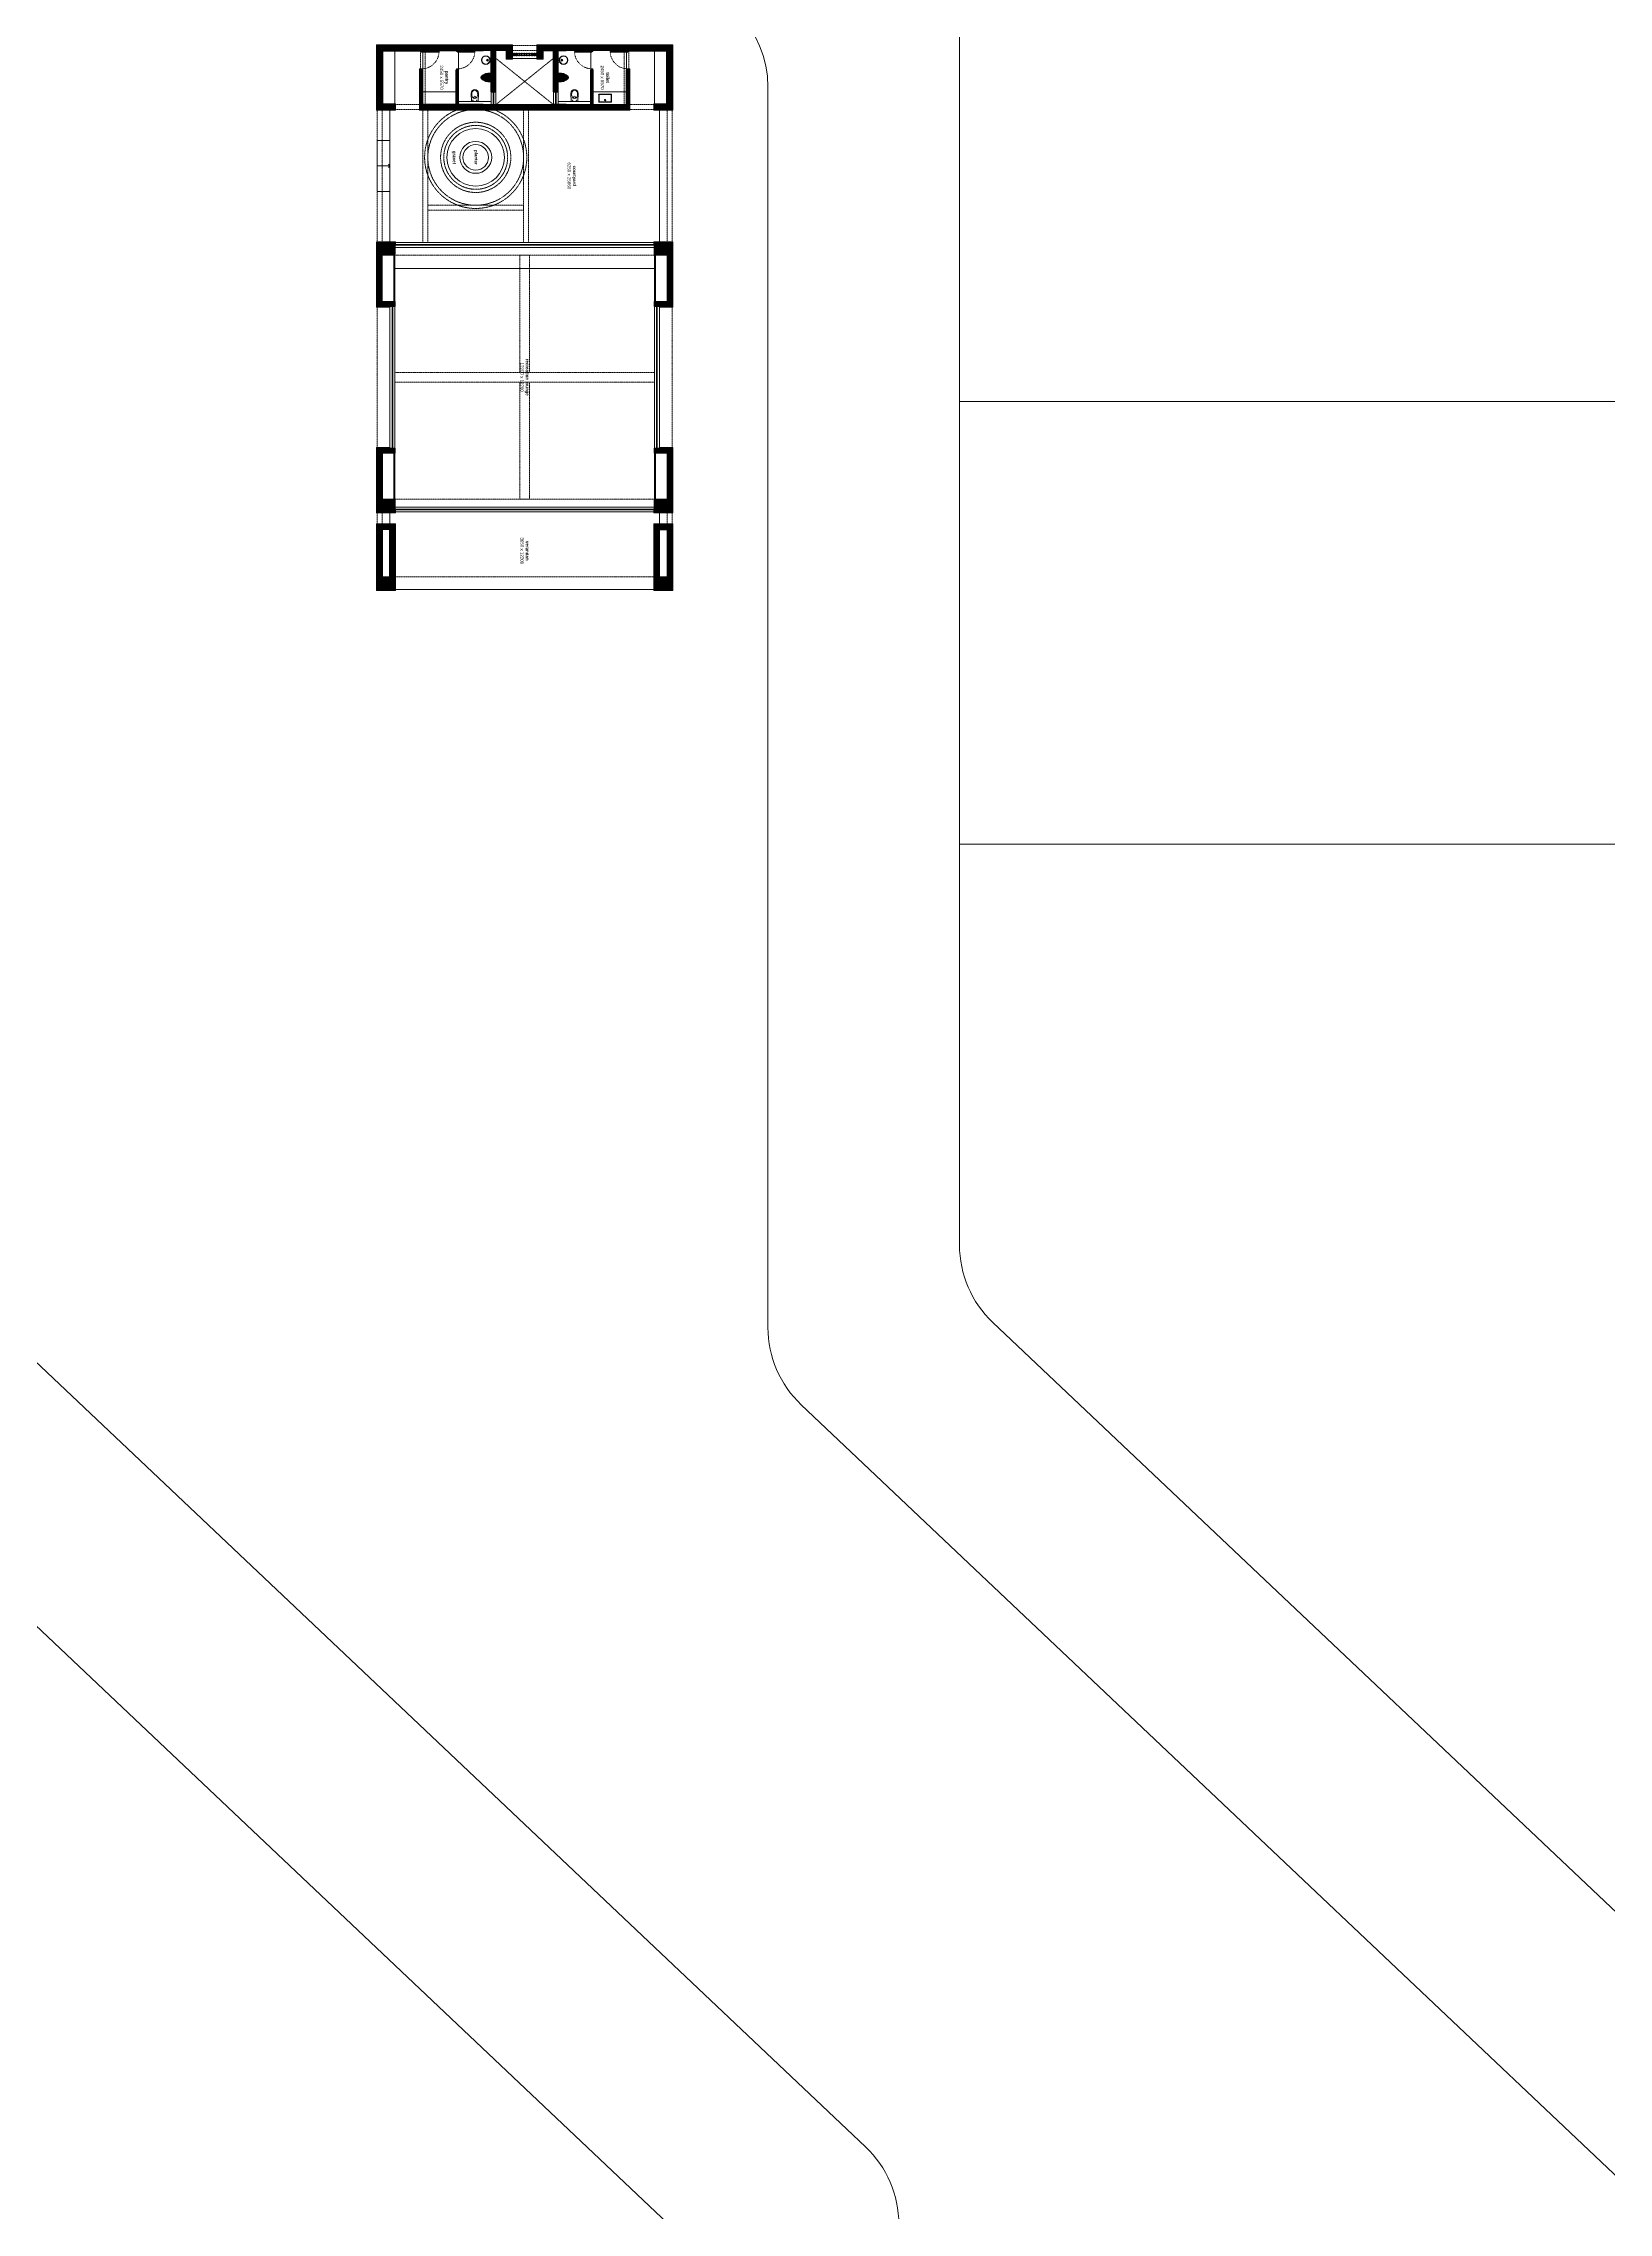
# Model space of a CAD drawing. Header units: metres. Extents: x 5205117 to 5948571, y 646915 to 1143748.
# Drawn here: x 5598979 to 5672520, y 924806 to 1026724 of the extents above; entities that cross this region are included whole.
import ezdxf

# ---------------------------------------------------------------- set-up
doc = ezdxf.new("R2010")
doc.units = ezdxf.units.M
doc.header["$MEASUREMENT"] = 0
doc.header["$PDMODE"] = 35
doc.header["$PDSIZE"] = 10
for name, pattern in [('CONTINOUS', [0]), ('DASHED', [0.75, 0.5, -0.25]), ('DOT', [0.25, 0, -0.25]), ('DOT2', [0.125, 0, -0.125])]:
    doc.linetypes.add(name, pattern=pattern)
doc.layers.get('0').update_dxf_attribs({"color": 1, "linetype": 'DASHED', "lineweight": 30})
doc.layers.add('10_Furniture Hatch', color=254, linetype='Continuous')
for name, color, linetype, lineweight in [('A -Text-2', 203, 'Continuous', 0), ('A-Beam', 2, 'DASHED', 5), ('A-Column', 191, 'CONTINOUS', 30), ('A-Cutout Above', 220, 'DASHED', 5), ('A-Dimension', 135, 'Continuous', 13), ('A-Door', 3, 'Continuous', 15), ('A-Elevation 1', 4, 'Continuous', 13), ('A-Elevation 2', 163, 'Continuous', 9), ('A-Leaders', 175, 'Continuous', 5), ('A-Metal', 14, 'Continuous', 0), ('A-Plaster', 3, 'Continuous', 9), ('A-Toilet furniture', 169, 'Continuous', 9), ('A-Wall', 34, 'Continuous', 30), ('A-Window', 3, 'Continuous', 15), ('H-Column', 191, 'Continuous', 5), ('H-Wall hatch', 33, 'Continuous', 0), ('PLOT', 7, 'Continuous', 5), ('road', 7, 'Continuous', 9)]:
    doc.layers.add(name, color=color, linetype=linetype, lineweight=lineweight)
doc.styles.get("Standard").update_dxf_attribs({"font": 'GOTHIC.TTF'})
doc.dimstyles.get("Standard").update_dxf_attribs({"dimtxt": 2, "dimasz": 1, "dimexe": 0, "dimexo": 0, "dimgap": 0.1, "dimtad": 1, "dimdsep": 46, "dimtxsty": 'Standard', "dimblk": 'OBLIQUE', "dimcen": 0.1, "dimclrd": 256, "dimclre": 256, "dimclrt": 256, "dimadec": 0, "dimazin": 0, "dimtfac": 1, "dimtofl": 0, "dimtmove": 1, "dimatfit": 2, "dimldrblk": 'OPEN90', "dimfxl": 1, "dimtolj": 1, "dimtzin": 0, "dimlwd": -1, "dimlwe": -1, "dimarcsym": 0})

# ---------------------------------------------------------------- blocks, each defined once
blk = doc.blocks.new('BEAM')
at = {"layer": 'A-Beam', "ltscale": 5}
for p, q in [((-24960, 8050), (-24960, 12430)), ((-24730, 13030), (-22190, 13030)), ((-24730, 12800), (-22190, 12800)), ((-24730, 8050), (-24730, 12430)), ((-15710, 13030), (-21960, 13030)), ((-15710, 12800), (-21960, 12800)), ((-15110, 13030), (-12940, 13030)), ((-15110, 12800), (-12940, 12800)), ((-12710, 13030), (-6050, 13030)), ((-3650, 13030), (-5820, 13030)), ((-3650, 12800), (-5820, 12800)), ((-3050, 13030), (0, 13030)), ((-3050, 12800), (0, 12800)), ((-22190, 8050), (-22190, 12200)), ((-21960, 8050), (-21960, 12200)), ((-15710, 12200), (-15710, 0)), ((-15110, 12200), (-15110, 0)), ((-12710, 12200), (-6050, 12200)), ((-3650, 0), (-3650, 12200)), ((-3050, 0), (-3050, 12200)), ((0, 0), (0, 12200)), ((600, 0), (600, 12200)), ((-24960, 4750), (-24960, 7450)), ((-24730, 7680), (-22190, 7680)), ((-24730, 7450), (-22190, 7450)), ((-24730, 4750), (-24730, 7450)), ((-22190, 4750), (-22190, 7450)), ((-21960, 4750), (-21960, 7450)), ((-24960, 4150), (-24960, -230)), ((-24730, 4750), (-22190, 4750)), ((-24730, 4520), (-22190, 4520)), ((-24730, 4150), (-24730, -230)), ((-22190, 4150), (-22190, 0)), ((-21960, 4150), (-21960, 0)), ((-12710, 0), (-6050, 0)), ((-24730, -600), (-22190, -600)), ((-24730, -830), (-22190, -830)), ((-15710, -600), (-21960, -600)), ((-15710, -830), (-21960, -830)), ((-15110, -600), (-12940, -600)), ((-15110, -830), (-12940, -830)), ((-12710, -830), (-6050, -830)), ((-3650, -600), (-5820, -600)), ((-3650, -830), (-5820, -830)), ((-3050, -600), (0, -600)), ((-3050, -830), (0, -830))]:
    blk.add_line(p, q, dxfattribs=at)
for points in [[(-9605, 0), (-9155, 0), (-9155, 12200), (-9605, 12200)], [(-24730, 11000), (-22190, 11000), (-22190, 10770), (-24730, 10770)], [(-21962, 6050), (-15712, 6050), (-15712, 6280), (-21962, 6280)], [(-15110, 5875), (-9605, 5875), (-9605, 6325), (-15110, 6325)], [(-9155, 5875), (-3650, 5875), (-3650, 6325), (-9155, 6325)], [(-17460, 1552), (-17230, 1552), (-17230, 6050), (-17460, 6050)], [(-24730, 1200), (-22190, 1200), (-22190, 1430), (-24730, 1430)], [(-21960, 1320), (-15710, 1320), (-15710, 1550), (-21960, 1550)]]:
    blk.add_lwpolyline(points, close=True, dxfattribs=at)
for radius in [2400, 2250, 1650, 1500]:
    blk.add_circle((-19710, 3800), radius, dxfattribs=at)
blk = doc.blocks.new('A$C7FA71147')
at = {"layer": 'A-Door'}
for p, q in [((0, 860), (819, 860)), ((0, 860), (0, 820)), ((0, 820), (819, 820)), ((819, 820), (819, 860))]:
    blk.add_line(p, q, dxfattribs=at)
for points in [[(40, 860), (-40, 860), (-40, 900), (40, 900)], [(40, 40), (-40, 40), (-40, 0), (40, 0)]]:
    blk.add_lwpolyline(points, close=True, dxfattribs=at)
at = {"layer": 'A-Door', "linetype": 'DOT'}
blk.add_arc((0, 860), 820, 270, 357.20119, dxfattribs=at)
blk = doc.blocks.new('A$C7FC56047')
at = {"ltscale": 0.1}
for p, q in [((-0.36, 0.02), (-0.36, 0.42)), ((-0.34, 0.45), (0.34, 0.45)), ((-0.34, 0.04), (-0.34, 0.41)), ((-0.34, 0), (0.34, 0)), ((-0.32, 0.43), (0.32, 0.43)), ((-0.32, 0.02), (0.32, 0.02)), ((0.34, 0.04), (0.34, 0.41)), ((0.36, 0.02), (0.36, 0.42))]:
    blk.add_line(p, q, dxfattribs=at)
for radius in [0.0393, 0.0317]:
    blk.add_circle((0, 0.12), radius, dxfattribs=at)
for centre, radius, start, end in [((-0.34, 0.42), 0.0254, 90, 181.8795), ((-0.34, 0.03), 0.0254, 181.8795, 270), ((-0.32, 0.41), 0.0152, 90, 180), ((-0.32, 0.04), 0.0152, 180, 270), ((0.32, 0.41), 0.0152, 0, 90), ((0.32, 0.04), 0.0152, 270, 0), ((0.34, 0.42), 0.0254, 358.1205, 90), ((0.34, 0.03), 0.0254, 270, 358.1205)]:
    blk.add_arc(centre, radius, start, end, dxfattribs=at)
blk = doc.blocks.new('wc1')
at = {"layer": 'A-Toilet furniture'}
for p, q in [((0, 0.16), (-0.38, 0.17)), ((0, -0.16), (0, 0.16)), ((0, -0.16), (-0.38, -0.17))]:
    blk.add_line(p, q, dxfattribs=at)
for centre, radius in [((-0.2, 0), 0.0426), ((-0.05, 0.09), 0.0107), ((-0.05, -0.09), 0.0107)]:
    blk.add_circle(centre, radius, dxfattribs=at)
blk.add_arc((-0.38, 0), 0.171, 90, 270, dxfattribs=at)
at = {"layer": 'A-Toilet furniture', "extrusion": (0, 0, -1)}
blk.add_ellipse((-0.33, 0), major_axis=(-0.192, 0), ratio=0.748338, dxfattribs=at)
blk = doc.blocks.new('basin1')
at = {"layer": 'A-Toilet furniture', "ltscale": 2}
for p, q in [((-0.091, 0), (-0.091, 0.064)), ((-0.091, 0), (0.091, 0)), ((0.091, 0), (0.091, 0.064))]:
    blk.add_line(p, q, dxfattribs=at)
for centre, radius in [((0, 0.234), 0.193), ((0, 0.234), 0.178), ((0, 0.161), 0.044), ((0, 0.161), 0.0294)]:
    blk.add_circle(centre, radius, dxfattribs=at)
blk = doc.blocks.new('A$C404339C0')
at = {"layer": '10_Furniture Hatch', "ltscale": 5, "true_color": 0xc7c8ca}
h = blk.add_hatch(color=9, dxfattribs=at)
h.dxf.hatch_style = 1
edge = h.paths.add_edge_path()
edge.add_ellipse((-32, 169), major_axis=(-22.9, 22.9), ratio=1, start_angle=225, end_angle=302.89562)
edge.add_ellipse((-110, -262), major_axis=(471, 0), ratio=1, start_angle=79.69509, end_angle=138.8071)
edge.add_ellipse((-380, 0), major_axis=(-97.3, 0), ratio=1, start_angle=330.45511, end_angle=389.56202)
edge.add_ellipse((-110, 262), major_axis=(-471, 0), ratio=1, start_angle=41.19144, end_angle=100.30345)
edge.add_ellipse((-32, -169), major_axis=(-22.9, 22.9), ratio=1, start_angle=147.10438, end_angle=225)
edge.add_line((0, -169), (0, 169))
edge = h.paths.add_edge_path(flags=0)
edge.add_ellipse((-130, -111), major_axis=(64.9, 0.1), ratio=1, start_angle=268.55436, end_angle=359.95438, ccw=False)
edge.add_ellipse((-127, 228), major_axis=(404, 0), ratio=1, start_angle=220.07981, end_angle=269.42469, ccw=False)
edge.add_ellipse((-380, 0), major_axis=(-64.9, 0), ratio=1, start_angle=330.45939, end_angle=389.56631, ccw=False)
edge.add_ellipse((-127, -228), major_axis=(-404, 0), ratio=1, start_angle=270.58097, end_angle=319.92586, ccw=False)
edge.add_ellipse((-130, 111), major_axis=(64.9, 0), ratio=1, start_angle=-0.01625, end_angle=91.38377, ccw=False)
edge.add_line((-65, 111), (-65, -111))
edge = h.paths.add_edge_path(flags=0)
edge.add_ellipse((-113, 0), major_axis=(11.5, 11.5), ratio=1, start_angle=0, end_angle=360, ccw=False)
edge = h.paths.add_edge_path(flags=16)
edge.add_ellipse((-130, 111), major_axis=(64.9, 0), ratio=1, start_angle=-0.01625, end_angle=91.38377)
edge.add_ellipse((-127, -228), major_axis=(-404, 0), ratio=1, start_angle=270.58097, end_angle=319.92586)
edge.add_ellipse((-380, 0), major_axis=(-64.9, 0), ratio=1, start_angle=330.45939, end_angle=389.56631)
edge.add_ellipse((-127, 228), major_axis=(404, 0), ratio=1, start_angle=220.07981, end_angle=269.42469)
edge.add_ellipse((-130, -111), major_axis=(64.9, 0.1), ratio=1, start_angle=268.55436, end_angle=359.95438)
edge.add_line((-65, -111), (-65, 111))
edge = h.paths.add_edge_path(flags=0)
edge.add_ellipse((-113, 0), major_axis=(11.5, 11.5), ratio=1, start_angle=0, end_angle=360, ccw=False)
h = blk.add_hatch(color=9, dxfattribs=at)
h.dxf.hatch_style = 1
edge = h.paths.add_edge_path()
edge.add_ellipse((-130, 111), major_axis=(64.9, 0), ratio=1, start_angle=-0.01625, end_angle=91.38377)
edge.add_ellipse((-127, -228), major_axis=(-404, 0), ratio=1, start_angle=270.58097, end_angle=319.92586)
edge.add_ellipse((-380, 0), major_axis=(-64.9, 0), ratio=1, start_angle=330.45939, end_angle=389.56631)
edge.add_ellipse((-127, 228), major_axis=(404, 0), ratio=1, start_angle=220.07981, end_angle=269.42469)
edge.add_ellipse((-130, -111), major_axis=(64.9, 0.1), ratio=1, start_angle=268.55436, end_angle=359.95438)
edge.add_line((-65, -111), (-65, 111))
edge = h.paths.add_edge_path(flags=0)
edge.add_ellipse((-113, 0), major_axis=(11.5, 11.5), ratio=1, start_angle=0, end_angle=360, ccw=False)
edge = h.paths.add_edge_path(flags=16)
edge.add_ellipse((-113, 0), major_axis=(11.5, 11.5), ratio=1, start_angle=0, end_angle=360, ccw=False)
at = {"layer": 'A-Toilet furniture'}
for p, q in [((-65, -111), (-65, 111)), ((0, -169), (0, 169))]:
    blk.add_line(p, q, dxfattribs=at)
at = {"layer": 'A-Toilet furniture', "extrusion": (0, 0, -1)}
for centre, major_axis, start_param, end_param in [((-380, 0), (-97.3, 0), -0.5159547, 0.5156556), ((-110, -262), (471, 0), 3.8605443, 4.8922435), ((-380, 0), (-64.9, 0), -0.5160294, 0.5155809), ((-127, -228), (-404, 0), 0.6994258, 1.5606565), ((-130, 111), (64.9, 0), 4.6882376, 6.2834689), ((-113, 0), (11.5, 11.5), 3.9269908, 10.2101761), ((-32, 169), (-22.9, 22.9), 0.9966595, 2.3561945), ((-110, 262), (-471, 0), 4.5325599, 5.5642591), ((-127, 228), (404, 0), 1.5808373, 2.4420681), ((-130, -111), (64.9, 0.1), 0.0007963, 1.5960276), ((-32, -169), (-22.9, 22.9), 2.3561945, 3.7157295)]:
    blk.add_ellipse(centre, major_axis=major_axis, ratio=1, start_param=start_param, end_param=end_param, dxfattribs=at)
blk = doc.blocks.new('_Oblique')
at = {"color": 0, "linetype": 'ByBlock', "lineweight": -2}
blk.add_line((-0.5, -0.5), (0.5, 0.5), dxfattribs=at)
blk = doc.blocks.new('_Open90')
at = {"color": 0, "linetype": 'ByBlock', "lineweight": -2}
for p, q in [((0, 0), (-1, 0)), ((-0.5, 0.5), (0, 0)), ((0, 0), (-0.5, -0.5))]:
    blk.add_line(p, q, dxfattribs=at)
blk = doc.blocks.new('*D45')
at = {"layer": 'A-Elevation 1', "linetype": 'DOT2', "ltscale": 3, "transparency": 16777216}
for p, q in [((9480, 13030), (10465, 13030)), ((9480, 830), (10465, 830))]:
    blk.add_line(p, q, dxfattribs=at)
at = {"layer": 'A-Elevation 1', "ltscale": 3, "transparency": 16777216}
blk.add_line((10465, 13030), (10465, 830), dxfattribs=at)
at = {"layer": 'Defpoints', "color": 0, "ltscale": 3, "transparency": 16777216}
for p in [(9480, 13030), (9480, 830), (10465, 830)]:
    blk.add_point(p, dxfattribs=at)
at = {"layer": 'A-Elevation 1', "ltscale": 3, "transparency": 16777216}
for p, rotation in [((10465, 13030), 90), ((10465, 830), 270)]:
    blk.add_blockref('_Oblique', p, dxfattribs=dict(at, rotation=rotation))
at = {"layer": 'A-Elevation 1', "ltscale": 3, "transparency": 16777216, "insert": (10464, 6930), "char_height": 2, "attachment_point": 5, "rotation": 90}
blk.add_mtext('\\A1;12200', dxfattribs=at)
blk = doc.blocks.new('A$C000670a0')
at = {"layer": 'H-Column', "ltscale": 100}
h = blk.add_hatch(dxfattribs=at)
h.set_pattern_fill('ANSI31', color=256, scale=75)
h.set_pattern_definition([(45, (-32050.481, -7583.482), (-6.6291261, 6.6291261), [])])
h.paths.add_polyline_path([(2770, 8280), (3000, 8280), (3000, 8880), (2770, 8880)])
h.paths.add_polyline_path([(0, 8280), (230, 8280), (230, 8880), (0, 8880)])
h.paths.add_polyline_path([(0, 13260), (230, 13260), (230, 13860), (0, 13860)])
h.paths.add_polyline_path([(2770, 5580), (3000, 5580), (3000, 4980), (2770, 4980)])
h.paths.add_polyline_path([(0, 5580), (230, 5580), (230, 4980), (0, 4980)])
h.paths.add_polyline_path([(24960.242, 13860), (25560.242, 13860), (25560.242, 13030), (24960.242, 13030)])
h.paths.add_polyline_path([(21310.242, 13860), (21910.242, 13860), (21910.242, 13030), (21310.242, 13030)])
h.paths.add_polyline_path([(18910.242, 13860), (19140.242, 13860), (19140.242, 13030), (18910.242, 13030)])
h.paths.add_polyline_path([(12020.242, 13860), (12250.242, 13860), (12250.242, 13030), (12020.242, 13030)])
h.paths.add_polyline_path([(9250.242, 13860), (9850.242, 13860), (9850.242, 13030), (9250.242, 13030)])
h.paths.add_polyline_path([(2770, 13860), (3000, 13860), (3000, 13030), (2770, 13030)])
h.paths.add_polyline_path([(0, 600), (230, 600), (230, 0), (0, 0)])
h.paths.add_polyline_path([(24960.242, 830), (25560.242, 830), (25560.242, 0), (24960.242, 0)])
h.paths.add_polyline_path([(21310.242, 830), (21910.242, 830), (21910.242, 0), (21310.242, 0)])
h.paths.add_polyline_path([(18910.242, 830), (19140.242, 830), (19140.242, 0), (18910.242, 0)])
h.paths.add_polyline_path([(12020.242, 830), (12250.242, 830), (12250.242, 0), (12020.242, 0)])
h.paths.add_polyline_path([(9250.242, 830), (9850.242, 830), (9850.242, 0), (9250.242, 0)])
h.paths.add_polyline_path([(2770, 830), (3000, 830), (3000, 0), (2770, 0)])
at = {"layer": 'H-Wall hatch', "ltscale": 0.5}
h = blk.add_hatch(dxfattribs=at)
h.set_pattern_fill('ANSI32', color=256, scale=150)
h.set_pattern_definition([(45, (-32050.48, -7583.48), (-39.774756, 39.774756), []), (45, (-32023.965, -7583.48), (-39.774756, 39.774756), [])])
h.paths.add_polyline_path([(600, 7760), (230, 7760), (230, 8280), (0, 8280), (0, 7530), (600, 7530)])
h.paths.add_polyline_path([(600, 6330), (0, 6330), (0, 5580), (230, 5580), (230, 6100), (600, 6100)])
h.paths.add_polyline_path([(3000, 8280), (2770, 8280), (2770, 5580), (3000, 5580)])
h.paths.add_polyline_path([(2770, 230), (230, 230), (230, 0), (2770, 0)])
h.paths.add_polyline_path([(3000, 4980), (2770, 4980), (2770, 3825), (1130, 3825), (1130, 3710), (2770, 3710), (2770, 2145), (1130, 2145), (1130, 2030), (3000, 2030)])
h.paths.add_polyline_path([(230, 4980), (0, 4980), (0, 600), (230, 600)])
h.paths.add_polyline_path([(24960.242, 230), (22740.242, 230), (22740.242, 600), (24960.242, 600), (24960.242, 830), (22510.242, 830), (22510.242, 0), (24960.242, 0)])
h.paths.add_polyline_path([(21310.242, 230), (19140.242, 230), (19140.242, 0), (21310.242, 0)])
h.paths.add_polyline_path([(12020.242, 230), (9850.242, 230), (9850.242, 0), (12020.242, 0)])
h.paths.add_polyline_path([(24960.242, 13860), (22510.242, 13860), (22510.242, 13030), (24960.242, 13030), (24960.242, 13260), (22740.242, 13260), (22740.242, 13630), (24960.242, 13630)])
h.paths.add_polyline_path([(2770, 13860), (230, 13860), (230, 13630), (2770, 13630)])
h.paths.add_polyline_path([(230, 13260), (0, 13260), (0, 8880), (230, 8880)])
h.paths.add_polyline_path([(3000, 11830), (1130, 11830), (1130, 11715), (2770, 11715), (2770, 10150), (1130, 10150), (1130, 10035), (2770, 10035), (2770, 8880), (3000, 8880)])
h.paths.add_polyline_path([(12020.242, 13860), (9850.242, 13860), (9850.242, 13630), (12020.242, 13630)])
h.paths.add_polyline_path([(21310.242, 13860), (19140.242, 13860), (19140.242, 13630), (21310.242, 13630)])
h.paths.add_polyline_path([(2170, 8280), (2170, 8510), (230.055, 8510), (230, 8280), (460, 8280)])
h.paths.add_polyline_path([(2170, 5350), (2170, 5580), (460, 5580), (230, 5580), (230, 5350)])
at = {"layer": 'A-Column', "ltscale": 5}
for points in [[(0, 13260), (230, 13260), (230, 13860), (0, 13860)], [(2770, 13860), (3000, 13860), (3000, 13030), (2770, 13030)], [(9250.242, 13860), (9850.242, 13860), (9850.242, 13030), (9250.242, 13030)], [(12020.242, 13860), (12250.242, 13860), (12250.242, 13030), (12020.242, 13030)], [(18910.242, 13860), (19140.242, 13860), (19140.242, 13030), (18910.242, 13030)], [(21310.242, 13860), (21910.242, 13860), (21910.242, 13030), (21310.242, 13030)], [(24960.242, 13860), (25560.242, 13860), (25560.242, 13030), (24960.242, 13030)], [(0, 8280), (230, 8280), (230, 8880), (0, 8880)], [(2770, 8280), (3000, 8280), (3000, 8880), (2770, 8880)], [(0, 5580), (230, 5580), (230, 4980), (0, 4980)], [(2770, 5580), (3000, 5580), (3000, 4980), (2770, 4980)], [(0, 600), (230, 600), (230, 0), (0, 0)], [(2770, 830), (3000, 830), (3000, 0), (2770, 0)], [(9250.242, 830), (9850.242, 830), (9850.242, 0), (9250.242, 0)], [(12020.242, 830), (12250.242, 830), (12250.242, 0), (12020.242, 0)], [(18910.242, 830), (19140.242, 830), (19140.242, 0), (18910.242, 0)], [(21310.242, 830), (21910.242, 830), (21910.242, 0), (21310.242, 0)], [(24960.242, 830), (25560.242, 830), (25560.242, 0), (24960.242, 0)]]:
    blk.add_lwpolyline(points, close=True, dxfattribs=at)
at = {"layer": 'A-Cutout Above', "ltscale": 5}
for p, q in [((600, 5580), (2770, 8280)), ((600, 8280), (2770, 5580))]:
    blk.add_line(p, q, dxfattribs=at)
at = {"layer": 'A-Door'}
for points in [[(9865.242, 13030), (12005.242, 13030), (12005.242, 13080), (9865.242, 13080)], [(21295.242, 13030), (19155.242, 13030), (19155.242, 13080), (21295.242, 13080)], [(9865.242, 830), (12005.242, 830), (12005.242, 780), (9865.242, 780)], [(21295.242, 830), (19155.242, 830), (19155.242, 780), (21295.242, 780)]]:
    blk.add_lwpolyline(points, close=True, dxfattribs=at)
at = {"layer": 'A-Elevation 1', "ltscale": 5}
for p, q in [((1130, 11715), (230, 11715)), ((1130, 10035), (230, 10035)), ((370, 6330), (370, 7530)), ((600, 6330), (600, 7530)), ((1130, 3825), (230, 3825)), ((1130, 2145), (230, 2145))]:
    blk.add_line(p, q, dxfattribs=at)
at = {"layer": 'A-Elevation 1', "ltscale": 3}
for p, q in [((2170, 8510), (2770, 8510)), ((2170, 8280), (2770, 8280)), ((2170, 5580), (2770, 5580)), ((2170, 5350), (2770, 5350))]:
    blk.add_line(p, q, dxfattribs=at)
at = {"layer": 'A-Elevation 1', "ltscale": 5}
for radius in [1350, 750, 600]:
    blk.add_circle((5250, 4630), radius, dxfattribs=at)
at = {"layer": 'A-Elevation 2', "ltscale": 5}
for p, q in [((9250.242, 13260), (3000, 13260)), ((18910.242, 13260), (12250.242, 13260)), ((21910.242, 13260), (22510.242, 13260)), ((9250.242, 13030), (9250.242, 830)), ((9350.242, 13030), (9350.242, 830)), ((9380.242, 13030), (9380.242, 830)), ((9480.242, 13030), (9480.242, 830)), ((18910.242, 13160), (12250.242, 13160)), ((18910.242, 13130), (12250.242, 13130)), ((18910.242, 13030), (12250.242, 13030)), ((21680.242, 830), (21680.242, 13030)), ((21780.242, 830), (21780.242, 13030)), ((21810.242, 830), (21810.242, 13030)), ((21910.242, 830), (21910.242, 13030)), ((25560.242, 830), (25560.242, 13030)), ((9250.242, 600), (3000, 600)), ((4450, 600), (4450, 0)), ((4450, 0), (6850, 0)), ((6850, 0), (6850, 600)), ((12250.242, 830), (18910.242, 830)), ((12250.242, 730), (18910.242, 730)), ((12250.242, 700), (18910.242, 700)), ((12250.242, 600), (18910.242, 600)), ((21910.242, 600), (22510.242, 600))]:
    blk.add_line(p, q, dxfattribs=at)
at = {"layer": 'A-Metal'}
blk.add_lwpolyline([(370, 6380), (470, 6380), (470, 7480), (370, 7480)], close=True, dxfattribs=at)
at = {"layer": 'A-Metal', "lineweight": 30}
for points in [[(370, 7460), (470, 7460), (470, 7480), (370, 7480)], [(370, 7382.857), (470, 7382.857), (470, 7402.857), (370, 7402.857)], [(370, 7305.714), (470, 7305.714), (470, 7325.714), (370, 7325.714)], [(370, 7228.571), (470, 7228.571), (470, 7248.571), (370, 7248.571)], [(370, 7151.429), (470, 7151.429), (470, 7171.429), (370, 7171.429)], [(370, 7074.286), (470, 7074.286), (470, 7094.286), (370, 7094.286)], [(370, 6997.143), (470, 6997.143), (470, 7017.143), (370, 7017.143)], [(370, 6920), (470, 6920), (470, 6940), (370, 6940)], [(370, 6842.857), (470, 6842.857), (470, 6862.857), (370, 6862.857)], [(370, 6765.714), (470, 6765.714), (470, 6785.714), (370, 6785.714)], [(370, 6688.571), (470, 6688.571), (470, 6708.571), (370, 6708.571)], [(370, 6611.429), (470, 6611.429), (470, 6631.429), (370, 6631.429)], [(370, 6534.286), (470, 6534.286), (470, 6554.286), (370, 6554.286)], [(370, 6457.143), (470, 6457.143), (470, 6477.143), (370, 6477.143)], [(370, 6380), (470, 6380), (470, 6400), (370, 6400)]]:
    blk.add_lwpolyline(points, close=True, dxfattribs=at)
at = {"layer": 'A-Plaster', "flags": 128}
for points in [[(266, 11812.536), (266, 13594), (2734, 13594), (2734, 12994), (3036, 12994), (3036, 13896), (-36, 13896), (-36, 7494), (636, 7494), (636, 7796), (230, 7796)], [(248, 11812.536), (248, 13612), (2752, 13612), (2752, 13012), (3018, 13012), (3018, 13878), (-18, 13878), (-18, 7512), (618, 7512), (618, 7778), (230, 7778)], [(1094, 2047.464), (1094, 1994), (3036, 1994), (3036, 11866), (1094, 11866), (1094, 11812.536)], [(1112, 2047.464), (1112, 2012), (3018, 2012), (3018, 11848), (1112, 11848), (1112, 11812.536)], [(266, 2047.464), (266, 266), (2734, 266), (2734, 866), (3036, 866), (3036, -36), (-36, -36), (-36, 6366), (636, 6366), (636, 6064), (230, 6064)], [(248, 2047.464), (248, 248), (2752, 248), (2752, 848), (3018, 848), (3018, -18), (-18, -18), (-18, 6348), (618, 6348), (618, 6082), (230, 6082)]]:
    blk.add_lwpolyline(points, dxfattribs=at)
for points in [[(9350.242, 13013), (9233.242, 13013), (9233.242, 13877), (12267.242, 13877), (12267.242, 13260), (12285.242, 13260), (12285.242, 13895), (9215.242, 13895), (9215.242, 12995), (9350.242, 12995)], [(21810.242, 13013), (21927.242, 13013), (21927.242, 13877), (18893.242, 13877), (18893.242, 13260), (18875.242, 13260), (18875.242, 13895), (21945.242, 13895), (21945.242, 12995), (21810.242, 12995)], [(9350.242, 847), (9233.242, 847), (9233.242, -17), (12267.242, -17), (12267.242, 600), (12285.242, 600), (12285.242, -35), (9215.242, -35), (9215.242, 865), (9350.242, 865)], [(21810.242, 847), (21927.242, 847), (21927.242, -17), (18893.242, -17), (18893.242, 600), (18875.242, 600), (18875.242, -35), (21945.242, -35), (21945.242, 865), (21810.242, 865)]]:
    blk.add_lwpolyline(points, close=True, dxfattribs=at)
at = {"layer": 'A-Plaster'}
for points in [[(22475.242, 13895), (25595.242, 13895), (25595.242, 12995), (22475.242, 12995)], [(22493.242, 13877), (25577.242, 13877), (25577.242, 13013), (22493.242, 13013)], [(22475.242, -35), (25595.242, -35), (25595.242, 865), (22475.242, 865)], [(22493.242, -17), (25577.242, -17), (25577.242, 847), (22493.242, 847)]]:
    blk.add_lwpolyline(points, close=True, dxfattribs=at)
at = {"layer": 'A-Toilet furniture', "ltscale": 5}
for p, q in [((2770, 13030), (230, 13030)), ((2170, 10150), (2170, 11715)), ((2170, 3710), (2170, 2145)), ((2770, 830), (230, 830))]:
    blk.add_line(p, q, dxfattribs=at)
at = {"layer": 'A-Toilet furniture'}
for p, q in [((2620, 8510), (2620, 10035)), ((2620, 5350), (2620, 3825))]:
    blk.add_line(p, q, dxfattribs=at)
at = {"layer": 'A-Wall', "ltscale": 5}
for p, q in [((0, 13260), (0, 8880)), ((2770, 13860), (230, 13860)), ((2770, 13630), (230, 13630)), ((230, 13260), (230, 8880)), ((12020.242, 13860), (9850.242, 13860)), ((9850.242, 13630), (12020.242, 13630)), ((21310.242, 13860), (19140.242, 13860)), ((19140.242, 13630), (21310.242, 13630)), ((22510.242, 13860), (24960.242, 13860)), ((22510.242, 13030), (22510.242, 13860)), ((22740.242, 13630), (24960.242, 13630)), ((22740.242, 13260), (22740.242, 13630)), ((24960.242, 13260), (22740.242, 13260)), ((24960.242, 13030), (22510.242, 13030)), ((1130, 11715), (1130, 11830)), ((3000, 11830), (1130, 11830)), ((2770, 11715), (1130, 11715)), ((2770, 10150), (2770, 11715)), ((3000, 8880), (3000, 11830)), ((2770, 10150), (1130, 10150)), ((1130, 10035), (1130, 10150)), ((2770, 10035), (1130, 10035)), ((2770, 8880), (2770, 10035)), ((0, 8280), (0, 7530)), ((2170, 8510), (230, 8510)), ((2170, 8280), (230, 8280)), ((230, 7760), (230, 8280)), ((2770, 5580), (2770, 8280)), ((3000, 5580), (3000, 8280)), ((0, 7530), (600, 7530)), ((600, 7760), (230, 7760)), ((600, 7530), (600, 7760)), ((0, 5580), (0, 6330)), ((0, 6330), (600, 6330)), ((600, 6330), (600, 6100)), ((2170, 5580), (0, 5580)), ((600, 6100), (230, 6100)), ((230, 6100), (230, 5580)), ((2170, 5350), (230, 5350)), ((0, 600), (0, 4980)), ((230, 600), (230, 4980)), ((2770, 4980), (2770, 3825)), ((3000, 4980), (3000, 2030)), ((2770, 3825), (1130, 3825)), ((1130, 3825), (1130, 3710)), ((2770, 3710), (1130, 3710)), ((2770, 3710), (2770, 2145)), ((1130, 2145), (1130, 2030)), ((2770, 2145), (1130, 2145)), ((3000, 2030), (1130, 2030)), ((2770, 0), (0, 0)), ((2770, 230), (230, 230)), ((12020.242, 230), (9850.242, 230)), ((9850.242, 0), (12020.242, 0)), ((19140.242, 230), (21310.242, 230)), ((21310.242, 0), (19140.242, 0)), ((24960.242, 830), (22510.242, 830)), ((22510.242, 830), (22510.242, 0)), ((22510.242, 0), (24960.242, 0)), ((24960.242, 600), (22740.242, 600)), ((22740.242, 600), (22740.242, 230)), ((22740.242, 230), (24960.242, 230))]:
    blk.add_line(p, q, dxfattribs=at)
at = {"layer": 'A-Wall', "ltscale": 3}
for p, q in [((2170, 8280), (2170, 8510)), ((2170, 5350), (2170, 5580))]:
    blk.add_line(p, q, dxfattribs=at)
at = {"layer": 'A-Window', "ltscale": 3}
for p, q in [((2170, 8410), (2770, 8410)), ((2170, 8380), (2770, 8380)), ((2170, 5480), (2770, 5480)), ((2170, 5450), (2770, 5450))]:
    blk.add_line(p, q, dxfattribs=at)
at = {"layer": 'A-Beam'}
blk.add_blockref('BEAM', (24960.242, 830), dxfattribs=at)
at = {"layer": 'A-Door', "ltscale": 5, "zscale": 1.000003691831077, "rotation": 90}
for p, xscale, yscale in [((1130, 11772.5), -1.000003691831078, 1.000003691831078), ((1130, 10092.5), -1.000003691831078, 1.000003691831078), ((1130, 3767.5), 1.000003691831077, 1.000003691831077), ((1130, 2087.5), 1.000003691831077, 1.000003691831077)]:
    blk.add_blockref('A$C7FA71147', p, dxfattribs=dict(at, xscale=xscale, yscale=yscale))
at = {"layer": 'A-Toilet furniture'}
for name, p, xscale, yscale, zscale, rotation in [('A$C7FC56047', (2656.807, 10707.5), 833.3333333333603, 833.3333333333603, 833.3333333333603, 90), ('wc1', (2620, 9272.5), -1000, 1000, 999.9999999999999, 180), ('basin1', (680, 8509.975), -1053.477194471374, 1053.477194471374, 1053.477194471374, 0.006993398657025153), ('basin1', (680, 5350.025), 1053.477194471374, 1053.477194471374, 1053.477194471374, 179.993006601343)]:
    blk.add_blockref(name, p, dxfattribs=dict(at, xscale=xscale, yscale=yscale, zscale=zscale, rotation=rotation))
at = {"layer": 'A-Toilet furniture', "rotation": 269.993006601343}
blk.add_blockref('A$C404339C0', (1500, 8510), dxfattribs=at)
at = {"layer": 'A-Toilet furniture', "xscale": -0.9999999999999997, "rotation": 270.006993398657}
blk.add_blockref('A$C404339C0', (1500, 5350), dxfattribs=at)
at = {"layer": 'A-Toilet furniture', "xscale": 999.9999999999999, "yscale": 999.9999999999999, "zscale": 999.9999999999999}
blk.add_blockref('wc1', (2620, 4587.5), dxfattribs=at)
at = {"layer": 'A -Text-2', "char_height": 150, "attachment_point": 5}
for s, insert, width in [('{\\fCentury Gothic|b1|i0|c0|p34;toilet   \\P}2450 x 5570', (1500, 10707.5), 3825.77397), ('{\\fCentury Gothic|b1|i0|c0|p34;courtyard\\P}6250 x 25860', (6116.881, 9146.435), 3825.77397), ('{\\fCentury Gothic|b1|i0|c0|p34;recreation lounge \\P}12200 x 12200', (15580.242, 6930), 3825.77397), ('{\\fCentury Gothic|b1|i0|c0|p34;verandah  \\P}3650 x 12200', (23735.242, 6930), 3825.77397), ('{\\fCentury Gothic|b1|i0|c0|p34;planter}', (5250, 4630), 3825.77397), ('{\\fCentury Gothic|b1|i0|c0|p34;pantry   \\P}2450 x 5570', (1500, 3152.5), 3825.77397), ('{\\fCentury Gothic|b1|i0|c0|p34;gravel }', (5250, 3603.993), 633.51903)]:
    blk.add_mtext(s, dxfattribs=dict(at, insert=insert, width=width))
at = {"layer": 'A-Elevation 1', "ltscale": 3}
dim = blk.add_linear_dim(base=(10464.743, 830), p1=(9480.242, 13030), p2=(9480.242, 830), angle=90, dimstyle='Standard', dxfattribs=at)
dim.commit()
dim.dimension.update_dxf_attribs({"geometry": '*D45', "text_midpoint": (10463.593, 6930)})
at = {"layer": 'A-Leaders'}
blk.add_leader([(5650, 600), (5650, 0)], dimstyle='Standard', override={"dimasz": 150, "dimgap": 0.1, "dimtad": 0}, dxfattribs=at)

msp = doc.modelspace()

# ---------------------------------------------------------------- linework, layer by layer
at = {"layer": 'PLOT', "ltscale": 0.5}
for p, q in [((5642021.8, 1009893.1), (5686271.8, 1009893.1)), ((5642021.8, 989093.1), (5686271.8, 989093.1))]:
    msp.add_line(p, q, dxfattribs=at)
at = {"layer": 'road', "ltscale": 0.5}
for p, q in [((5642021.8, 1088093.1), (5642021.8, 970266.2)), ((5628608.3, 924017.8), (5526476.8, 1020660.3)), ((5643585.2, 966634.4), (5737085.2, 878159.5))]:
    msp.add_line(p, q, dxfattribs=at)
msp.add_lwpolyline([(5481142.6, 1075948.6), (5637608.3, 927892.1, -0.20609731), (5639171.8, 924260.3), (5639171.8, 891125.3, 0.41421356), (5644171.8, 886125.3), (5684664.9, 886125.3, -0.19174713), (5688101.5, 884757), (5728539.2, 846492.6, 0.658241), (5736975.8, 850124.4), (5736975.8, 863720.1, 0.20609731), (5735412.4, 867351.9), (5634585.2, 962760.1, -0.20609731), (5633021.8, 966391.9), (5633021.8, 1024668.7, 0.41421356), (5628021.8, 1029668.7), (5571747.9, 1029668.7, -0.19174713), (5568311.4, 1031036.9), (5513172.6, 1083212.2, 0.19174713), (5509736, 1084580.4), (5484579.2, 1084580.4, 0.67820836)], format="xyb", close=True, dxfattribs=at)
msp.add_arc((5647021.8, 970266.2), 5000, 180, 226.581795, dxfattribs=at)

# ---------------------------------------------------------------- block references
at = {"layer": 'A-Dimension', "ltscale": 5, "rotation": 270}
msp.add_blockref('A$C000670a0', (5614661.8, 1026618.7), dxfattribs=at)

doc.saveas('drawing.dxf')
